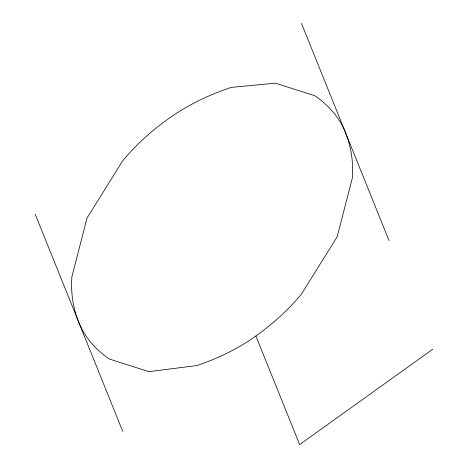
<?xml version="1.0" encoding="UTF-8"?>
<svg xmlns="http://www.w3.org/2000/svg" width="468" height="468" viewBox="0 0 468 468"><rect width="100%" height="100%" fill="white"/><g stroke="black" fill="none" stroke-linecap="round" stroke-linejoin="round"><path stroke-width="0.7" d="M432.806 349.198L299.66 444.6L255.885 336.001A260.495 161.805 -10.3 0 0 301.579 293.886L337.212 236.732L352.328 178.045A260.495 161.805 -10.3 0 0 345.261 131.999A166.327 103.311 -10.3 0 0 314.911 95.77L275.307 83.152L231.163 87.422A176.611 109.699 -10.3 0 0 168.34 118.802A260.495 161.805 -10.3 0 0 122.645 160.916L87.013 218.07L71.897 276.758A260.495 161.805 -10.3 0 0 78.969 322.809A166.327 103.311 -10.3 0 0 109.313 359.038L148.918 371.656L196.718 365.555A166.327 103.311 -10.3 0 0 255.885 336.001M301.486 23.4L389.031 240.599M35.194 214.209L122.739 431.408"/></g></svg>
